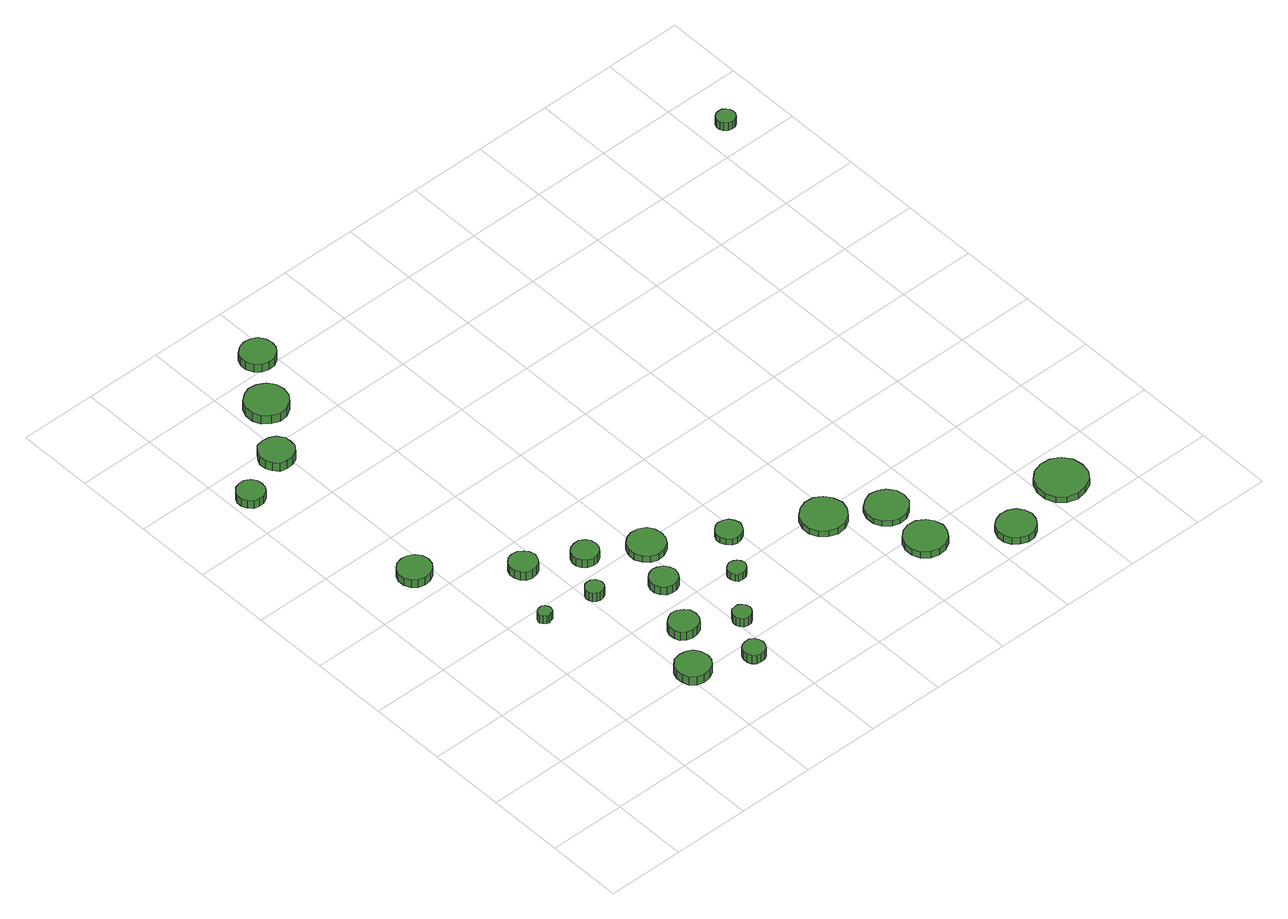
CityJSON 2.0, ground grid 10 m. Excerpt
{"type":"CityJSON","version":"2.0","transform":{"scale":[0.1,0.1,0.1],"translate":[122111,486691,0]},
"CityObjects":{
"tree1":{"type":"SolitaryVegetationObject","attributes":{"function":"something"},"geometry":[{"type":"MultiSurface","lod":"1","boundaries":[[[0,1,2,3,4,5,6,7,8,9,10,11,12,13,14]],[[15,16,17,18,19,20,21,22,23,24,25,26,27,28,29]],[[0,29,28,1]],[[1,28,27,2]],[[2,27,26,3]],[[3,26,25,4]],[[4,25,24,5]],[[5,24,23,6]],[[6,23,22,7]],[[7,22,21,8]],[[8,21,20,9]],[[9,20,19,10]],[[10,19,18,11]],[[11,18,17,12]],[[12,17,16,13]],[[13,16,15,14]],[[14,15,29,0]]]}]},
"tree2":{"type":"SolitaryVegetationObject","attributes":{"function":"something"},"geometry":[{"type":"MultiSurface","lod":"1","boundaries":[[[30,31,32,33,34,35,36,37,38,39,40,41,42,43,44]],[[45,46,47,48,49,50,51,52,53,54,55,56,57,58,59]],[[30,59,58,31]],[[31,58,57,32]],[[32,57,56,33]],[[33,56,55,34]],[[34,55,54,35]],[[35,54,53,36]],[[36,53,52,37]],[[37,52,51,38]],[[38,51,50,39]],[[39,50,49,40]],[[40,49,48,41]],[[41,48,47,42]],[[42,47,46,43]],[[43,46,45,44]],[[44,45,59,30]]]}]},
"tree3":{"type":"SolitaryVegetationObject","attributes":{"function":"something"},"geometry":[{"type":"MultiSurface","lod":"1","boundaries":[[[60,61,62,63,64,65,66,67,68,69,70,71,72,73,74]],[[75,76,77,78,79,80,81,82,83,84,85,86,87,88,89]],[[60,89,88,61]],[[61,88,87,62]],[[62,87,86,63]],[[63,86,85,64]],[[64,85,84,65]],[[65,84,83,66]],[[66,83,82,67]],[[67,82,81,68]],[[68,81,80,69]],[[69,80,79,70]],[[70,79,78,71]],[[71,78,77,72]],[[72,77,76,73]],[[73,76,75,74]],[[74,75,89,60]]]}]},
"tree4":{"type":"SolitaryVegetationObject","attributes":{"function":"something"},"geometry":[{"type":"MultiSurface","lod":"1","boundaries":[[[90,91,92,93,94,95,96,97,98,99,100,101,102,103,104]],[[105,106,107,108,109,110,111,112,113,114,115,116,117,118,119]],[[90,119,118,91]],[[91,118,117,92]],[[92,117,116,93]],[[93,116,115,94]],[[94,115,114,95]],[[95,114,113,96]],[[96,113,112,97]],[[97,112,111,98]],[[98,111,110,99]],[[99,110,109,100]],[[100,109,108,101]],[[101,108,107,102]],[[102,107,106,103]],[[103,106,105,104]],[[104,105,119,90]]]}]},
"tree5":{"type":"SolitaryVegetationObject","attributes":{"function":"something"},"geometry":[{"type":"MultiSurface","lod":"1","boundaries":[[[120,121,122,123,124,125,126,127,128,129,130,131,132,133,134]],[[135,136,137,138,139,140,141,142,143,144,145,146,147,148,149]],[[120,149,148,121]],[[121,148,147,122]],[[122,147,146,123]],[[123,146,145,124]],[[124,145,144,125]],[[125,144,143,126]],[[126,143,142,127]],[[127,142,141,128]],[[128,141,140,129]],[[129,140,139,130]],[[130,139,138,131]],[[131,138,137,132]],[[132,137,136,133]],[[133,136,135,134]],[[134,135,149,120]]]}]},
"tree6":{"type":"SolitaryVegetationObject","attributes":{"function":"something"},"geometry":[{"type":"MultiSurface","lod":"1","boundaries":[[[150,151,152,153,154,155,156,157,158,159,160,161,162,163,164]],[[165,166,167,168,169,170,171,172,173,174,175,176,177,178,179]],[[150,179,178,151]],[[151,178,177,152]],[[152,177,176,153]],[[153,176,175,154]],[[154,175,174,155]],[[155,174,173,156]],[[156,173,172,157]],[[157,172,171,158]],[[158,171,170,159]],[[159,170,169,160]],[[160,169,168,161]],[[161,168,167,162]],[[162,167,166,163]],[[163,166,165,164]],[[164,165,179,150]]]}]},
"tree7":{"type":"SolitaryVegetationObject","attributes":{"function":"something"},"geometry":[{"type":"MultiSurface","lod":"1","boundaries":[[[180,181,182,183,184,185,186,187,188,189,190,191,192,193,194]],[[195,196,197,198,199,200,201,202,203,204,205,206,207,208,209]],[[180,209,208,181]],[[181,208,207,182]],[[182,207,206,183]],[[183,206,205,184]],[[184,205,204,185]],[[185,204,203,186]],[[186,203,202,187]],[[187,202,201,188]],[[188,201,200,189]],[[189,200,199,190]],[[190,199,198,191]],[[191,198,197,192]],[[192,197,196,193]],[[193,196,195,194]],[[194,195,209,180]]]}]},
"tree8":{"type":"SolitaryVegetationObject","attributes":{"function":"something"},"geometry":[{"type":"MultiSurface","lod":"1","boundaries":[[[210,211,212,213,214,215,216,217,218,219,220,221,222,223,224]],[[225,226,227,228,229,230,231,232,233,234,235,236,237,238,239]],[[210,239,238,211]],[[211,238,237,212]],[[212,237,236,213]],[[213,236,235,214]],[[214,235,234,215]],[[215,234,233,216]],[[216,233,232,217]],[[217,232,231,218]],[[218,231,230,219]],[[219,230,229,220]],[[220,229,228,221]],[[221,228,227,222]],[[222,227,226,223]],[[223,226,225,224]],[[224,225,239,210]]]}]},
"tree9":{"type":"SolitaryVegetationObject","attributes":{"function":"something"},"geometry":[{"type":"MultiSurface","lod":"1","boundaries":[[[240,241,242,243,244,245,246,247,248,249,250,251,252,253,254]],[[255,256,257,258,259,260,261,262,263,264,265,266,267,268,269]],[[240,269,268,241]],[[241,268,267,242]],[[242,267,266,243]],[[243,266,265,244]],[[244,265,264,245]],[[245,264,263,246]],[[246,263,262,247]],[[247,262,261,248]],[[248,261,260,249]],[[249,260,259,250]],[[250,259,258,251]],[[251,258,257,252]],[[252,257,256,253]],[[253,256,255,254]],[[254,255,269,240]]]}]},
"tree10":{"type":"SolitaryVegetationObject","attributes":{"function":"something"},"geometry":[{"type":"MultiSurface","lod":"1","boundaries":[[[270,271,272,273,274,275,276,277,278,279,280,281,282,283,284]],[[285,286,287,288,289,290,291,292,293,294,295,296,297,298,299]],[[270,299,298,271]],[[271,298,297,272]],[[272,297,296,273]],[[273,296,295,274]],[[274,295,294,275]],[[275,294,293,276]],[[276,293,292,277]],[[277,292,291,278]],[[278,291,290,279]],[[279,290,289,280]],[[280,289,288,281]],[[281,288,287,282]],[[282,287,286,283]],[[283,286,285,284]],[[284,285,299,270]]]}]},
"tree11":{"type":"SolitaryVegetationObject","attributes":{"function":"something"},"geometry":[{"type":"MultiSurface","lod":"1","boundaries":[[[300,301,302,303,304,305,306,307,308,309,310,311,312,313,314]],[[315,316,317,318,319,320,321,322,323,324,325,326,327,328,329]],[[300,329,328,301]],[[301,328,327,302]],[[302,327,326,303]],[[303,326,325,304]],[[304,325,324,305]],[[305,324,323,306]],[[306,323,322,307]],[[307,322,321,308]],[[308,321,320,309]],[[309,320,319,310]],[[310,319,318,311]],[[311,318,317,312]],[[312,317,316,313]],[[313,316,315,314]],[[314,315,329,300]]]}]},
"tree12":{"type":"SolitaryVegetationObject","attributes":{"function":"something"},"geometry":[{"type":"MultiSurface","lod":"1","boundaries":[[[330,331,332,333,334,335,336,337,338,339,340,341,342,343,344]],[[345,346,347,348,349,350,351,352,353,354,355,356,357,358,359]],[[330,359,358,331]],[[331,358,357,332]],[[332,357,356,333]],[[333,356,355,334]],[[334,355,354,335]],[[335,354,353,336]],[[336,353,352,337]],[[337,352,351,338]],[[338,351,350,339]],[[339,350,349,340]],[[340,349,348,341]],[[341,348,347,342]],[[342,347,346,343]],[[343,346,345,344]],[[344,345,359,330]]]}]},
"tree13":{"type":"SolitaryVegetationObject","attributes":{"function":"something"},"geometry":[{"type":"MultiSurface","lod":"1","boundaries":[[[360,361,362,363,364,365,366,367,368,369,370,371,372,373,374]],[[375,376,377,378,379,380,381,382,383,384,385,386,387,388,389]],[[360,389,388,361]],[[361,388,387,362]],[[362,387,386,363]],[[363,386,385,364]],[[364,385,384,365]],[[365,384,383,366]],[[366,383,382,367]],[[367,382,381,368]],[[368,381,380,369]],[[369,380,379,370]],[[370,379,378,371]],[[371,378,377,372]],[[372,377,376,373]],[[373,376,375,374]],[[374,375,389,360]]]}]},
"tree14":{"type":"SolitaryVegetationObject","attributes":{"function":"something"},"geometry":[{"type":"MultiSurface","lod":"1","boundaries":[[[390,391,392,393,394,395,396,397,398,399,400,401,402,403,404]],[[405,406,407,408,409,410,411,412,413,414,415,416,417,418,419]],[[390,419,418,391]],[[391,418,417,392]],[[392,417,416,393]],[[393,416,415,394]],[[394,415,414,395]],[[395,414,413,396]],[[396,413,412,397]],[[397,412,411,398]],[[398,411,410,399]],[[399,410,409,400]],[[400,409,408,401]],[[401,408,407,402]],[[402,407,406,403]],[[403,406,405,404]],[[404,405,419,390]]]}]},
"tree15":{"type":"SolitaryVegetationObject","attributes":{"function":"something"},"geometry":[{"type":"MultiSurface","lod":"1","boundaries":[[[420,421,422,423,424,425,426,427,428,429,430,431,432,433,434]],[[435,436,437,438,439,440,441,442,443,444,445,446,447,448,449]],[[420,449,448,421]],[[421,448,447,422]],[[422,447,446,423]],[[423,446,445,424]],[[424,445,444,425]],[[425,444,443,426]],[[426,443,442,427]],[[427,442,441,428]],[[428,441,440,429]],[[429,440,439,430]],[[430,439,438,431]],[[431,438,437,432]],[[432,437,436,433]],[[433,436,435,434]],[[434,435,449,420]]]}]},
"tree16":{"type":"SolitaryVegetationObject","attributes":{"function":"something"},"geometry":[{"type":"MultiSurface","lod":"1","boundaries":[[[450,451,452,453,454,455,456,457,458,459,460,461,462,463,464]],[[465,466,467,468,469,470,471,472,473,474,475,476,477,478,479]],[[450,479,478,451]],[[451,478,477,452]],[[452,477,476,453]],[[453,476,475,454]],[[454,475,474,455]],[[455,474,473,456]],[[456,473,472,457]],[[457,472,471,458]],[[458,471,470,459]],[[459,470,469,460]],[[460,469,468,461]],[[461,468,467,462]],[[462,467,466,463]],[[463,466,465,464]],[[464,465,479,450]]]}]},
"tree17":{"type":"SolitaryVegetationObject","attributes":{"function":"something"},"geometry":[{"type":"MultiSurface","lod":"1","boundaries":[[[480,481,482,483,484,485,486,487,488,489,490,491,492,493,494]],[[495,496,497,498,499,500,501,502,503,504,505,506,507,508,509]],[[480,509,508,481]],[[481,508,507,482]],[[482,507,506,483]],[[483,506,505,484]],[[484,505,504,485]],[[485,504,503,486]],[[486,503,502,487]],[[487,502,501,488]],[[488,501,500,489]],[[489,500,499,490]],[[490,499,498,491]],[[491,498,497,492]],[[492,497,496,493]],[[493,496,495,494]],[[494,495,509,480]]]}]},
"tree18":{"type":"SolitaryVegetationObject","attributes":{"function":"something"},"geometry":[{"type":"MultiSurface","lod":"1","boundaries":[[[510,511,512,513,514,515,516,517,518,519,520,521,522,523,524]],[[525,526,527,528,529,530,531,532,533,534,535,536,537,538,539]],[[510,539,538,511]],[[511,538,537,512]],[[512,537,536,513]],[[513,536,535,514]],[[514,535,534,515]],[[515,534,533,516]],[[516,533,532,517]],[[517,532,531,518]],[[518,531,530,519]],[[519,530,529,520]],[[520,529,528,521]],[[521,528,527,522]],[[522,527,526,523]],[[523,526,525,524]],[[524,525,539,510]]]}]},
"tree19":{"type":"SolitaryVegetationObject","attributes":{"function":"something"},"geometry":[{"type":"MultiSurface","lod":"1","boundaries":[[[540,541,542,543,544,545,546,547,548,549,550,551,552,553,554]],[[555,556,557,558,559,560,561,562,563,564,565,566,567,568,569]],[[540,569,568,541]],[[541,568,567,542]],[[542,567,566,543]],[[543,566,565,544]],[[544,565,564,545]],[[545,564,563,546]],[[546,563,562,547]],[[547,562,561,548]],[[548,561,560,549]],[[549,560,559,550]],[[550,559,558,551]],[[551,558,557,552]],[[552,557,556,553]],[[553,556,555,554]],[[554,555,569,540]]]}]},
"tree20":{"type":"SolitaryVegetationObject","attributes":{"function":"something"},"geometry":[{"type":"MultiSurface","lod":"1","boundaries":[[[570,571,572,573,574,575,576,577,578,579,580,581,582,583,584]],[[585,586,587,588,589,590,591,592,593,594,595,596,597,598,599]],[[570,599,598,571]],[[571,598,597,572]],[[572,597,596,573]],[[573,596,595,574]],[[574,595,594,575]],[[575,594,593,576]],[[576,593,592,577]],[[577,592,591,578]],[[578,591,590,579]],[[579,590,589,580]],[[580,589,588,581]],[[581,588,587,582]],[[582,587,586,583]],[[583,586,585,584]],[[584,585,599,570]]]}]},
"tree21":{"type":"SolitaryVegetationObject","attributes":{"function":"something"},"geometry":[{"type":"MultiSurface","lod":"1","boundaries":[[[600,601,602,603,604,605,606,607,608,609,610,611,612,613,614]],[[615,616,617,618,619,620,621,622,623,624,625,626,627,628,629]],[[600,629,628,601]],[[601,628,627,602]],[[602,627,626,603]],[[603,626,625,604]],[[604,625,624,605]],[[605,624,623,606]],[[606,623,622,607]],[[607,622,621,608]],[[608,621,620,609]],[[609,620,619,610]],[[610,619,618,611]],[[611,618,617,612]],[[612,617,616,613]],[[613,616,615,614]],[[614,615,629,600]]]}]},
"tree22":{"type":"SolitaryVegetationObject","attributes":{"function":"something"},"geometry":[{"type":"MultiSurface","lod":"1","boundaries":[[[630,631,632,633,634,635,636,637,638,639,640,641,642,643,644]],[[645,646,647,648,649,650,651,652,653,654,655,656,657,658,659]],[[630,659,658,631]],[[631,658,657,632]],[[632,657,656,633]],[[633,656,655,634]],[[634,655,654,635]],[[635,654,653,636]],[[636,653,652,637]],[[637,652,651,638]],[[638,651,650,639]],[[639,650,649,640]],[[640,649,648,641]],[[641,648,647,642]],[[642,647,646,643]],[[643,646,645,644]],[[644,645,659,630]]]}]},
"tree23":{"type":"SolitaryVegetationObject","attributes":{"function":"something"},"geometry":[{"type":"MultiSurface","lod":"1","boundaries":[[[660,661,662,663,664,665,666,667,668,669,670,671,672,673,674]],[[675,676,677,678,679,680,681,682,683,684,685,686,687,688,689]],[[660,689,688,661]],[[661,688,687,662]],[[662,687,686,663]],[[663,686,685,664]],[[664,685,684,665]],[[665,684,683,666]],[[666,683,682,667]],[[667,682,681,668]],[[668,681,680,669]],[[669,680,679,670]],[[670,679,678,671]],[[671,678,677,672]],[[672,677,676,673]],[[673,676,675,674]],[[674,675,689,660]]]}]}
},
"vertices":[
[98,434,17],[96,442,17],[91,449,17],[83,453,17],[75,454,17],[66,452,17],[60,446,17],[56,438,17],[56,429,17],[60,421,17],[66,415,17],[75,413,17],[83,414,17],[91,418,17],[96,425,17],[96,425,5],[91,418,5],[83,414,5],[75,413,5],[66,415,5],[60,421,5],[56,429,5],[56,438,5],[60,446,5],[66,452,5],[75,454,5],[83,453,5],[91,449,5],[96,442,5],[98,434,5],
[39,652,17],[38,659,17],[34,665,17],[27,669,17],[20,669,17],[13,667,17],[8,662,17],[5,656,17],[5,648,17],[8,642,17],[13,637,17],[20,635,17],[27,635,17],[34,639,17],[38,645,17],[38,645,5],[34,639,5],[27,635,5],[20,635,5],[13,637,5],[8,642,5],[5,648,5],[5,656,5],[8,662,5],[13,667,5],[20,669,5],[27,669,5],[34,665,5],[38,659,5],[39,652,5],
[149,282,16],[148,285,16],[146,288,16],[143,290,16],[139,290,16],[136,289,16],[133,287,16],[131,284,16],[131,280,16],[133,277,16],[136,274,16],[139,273,16],[143,274,16],[146,275,16],[148,278,16],[148,278,4],[146,275,4],[143,274,4],[139,273,4],[136,274,4],[133,277,4],[131,280,4],[131,284,4],[133,287,4],[136,289,4],[139,290,4],[143,290,4],[146,288,4],[148,285,4],[149,282,4],
[230,104,16],[228,113,16],[223,121,16],[215,125,16],[206,126,16],[197,124,16],[190,117,16],[187,109,16],[187,100,16],[190,92,16],[197,85,16],[206,83,16],[215,84,16],[223,88,16],[228,95,16],[228,95,3],[223,88,3],[215,84,3],[206,83,3],[197,85,3],[190,92,3],[187,100,3],[187,109,3],[190,117,3],[197,124,3],[206,126,3],[215,125,3],[223,121,3],[228,113,3],[230,104,3],
[195,359,14],[193,367,14],[189,372,14],[183,376,14],[175,377,14],[168,375,14],[163,370,14],[160,363,14],[160,356,14],[163,349,14],[168,344,14],[175,342,14],[183,343,14],[189,346,14],[193,352,14],[193,352,1],[189,346,1],[183,343,1],[175,342,1],[168,344,1],[163,349,1],[160,356,1],[160,363,1],[163,370,1],[168,375,1],[175,377,1],[183,376,1],[189,372,1],[193,367,1],[195,359,1],
[221,274,15],[220,278,15],[217,282,15],[213,285,15],[208,285,15],[204,284,15],[200,280,15],[198,276,15],[198,271,15],[200,267,15],[204,264,15],[208,262,15],[213,263,15],[217,265,15],[220,269,15],[220,269,2],[217,265,2],[213,263,2],[208,262,2],[204,264,2],[200,267,2],[198,271,2],[198,276,2],[200,280,2],[204,284,2],[208,285,2],[213,285,2],[217,282,2],[220,278,2],[221,274,2],
[109,681,18],[108,689,18],[102,697,18],[94,701,18],[85,702,18],[76,700,18],[70,693,18],[66,685,18],[66,676,18],[70,668,18],[76,661,18],[85,659,18],[94,660,18],[102,664,18],[108,672,18],[108,672,5],[102,664,5],[94,660,5],[85,659,5],[76,661,5],[70,668,5],[66,676,5],[66,685,5],[70,693,5],[76,700,5],[85,702,5],[94,701,5],[102,697,5],[108,689,5],[109,681,5],
[266,164,15],[265,172,15],[260,178,15],[253,182,15],[245,183,15],[238,180,15],[232,175,15],[229,168,15],[229,160,15],[232,153,15],[238,148,15],[245,146,15],[253,147,15],[260,150,15],[265,157,15],[265,157,2],[260,150,2],[253,147,2],[245,146,2],[238,148,2],[232,153,2],[229,160,2],[229,168,2],[232,175,2],[238,180,2],[245,183,2],[253,182,2],[260,178,2],[265,172,2],[266,164,2],
[292,78,15],[291,84,15],[288,89,15],[283,92,15],[277,92,15],[271,90,15],[267,87,15],[265,81,15],[265,75,15],[267,70,15],[271,66,15],[277,65,15],[283,65,15],[288,68,15],[291,73,15],[291,73,2],[288,68,2],[283,65,2],[277,65,2],[271,66,2],[267,70,2],[265,75,2],[265,81,2],[267,87,2],[271,90,2],[277,92,2],[283,92,2],[288,89,2],[291,84,2],[292,78,2],
[259,327,13],[258,334,13],[254,339,13],[248,343,13],[241,343,13],[234,341,13],[229,337,13],[226,330,13],[226,323,13],[229,317,13],[234,312,13],[241,310,13],[248,311,13],[254,314,13],[258,320,13],[258,320,1],[254,314,1],[248,311,1],[241,310,1],[234,312,1],[229,317,1],[226,323,1],[226,330,1],[229,337,1],[234,341,1],[241,343,1],[248,343,1],[254,339,1],[258,334,1],[259,327,1],
[319,130,15],[318,135,15],[315,139,15],[311,142,15],[306,142,15],[301,141,15],[298,137,15],[296,133,15],[296,128,15],[298,124,15],[301,120,15],[306,119,15],[311,119,15],[315,122,15],[318,126,15],[318,126,2],[315,122,2],[311,119,2],[306,119,2],[301,120,2],[298,124,2],[296,128,2],[296,133,2],[298,137,2],[301,141,2],[306,142,2],[311,142,2],[315,139,2],[318,135,2],[319,130,2],
[298,234,13],[296,241,13],[292,247,13],[285,251,13],[278,252,13],[271,249,13],[266,245,13],[263,238,13],[263,230,13],[266,224,13],[271,219,13],[278,217,13],[285,217,13],[292,221,13],[296,227,13],[296,227,1],[292,221,1],[285,217,1],[278,217,1],[271,219,1],[266,224,1],[263,230,1],[263,238,1],[266,245,1],[271,249,1],[278,252,1],[285,251,1],[292,247,1],[296,241,1],[298,234,1],
[159,747,20],[157,758,20],[150,767,20],[140,773,20],[129,774,20],[119,770,20],[110,763,20],[106,753,20],[106,741,20],[110,731,20],[119,724,20],[129,720,20],[140,721,20],[150,727,20],[157,736,20],[157,736,7],[150,727,7],[140,721,7],[129,720,7],[119,724,7],[110,731,7],[106,741,7],[106,753,7],[110,763,7],[119,770,7],[129,774,7],[140,773,7],[150,767,7],[157,758,7],[159,747,7],
[328,291,11],[326,300,11],[321,308,11],[312,313,11],[302,314,11],[293,311,11],[286,305,11],[282,296,11],[282,286,11],[286,277,11],[293,270,11],[302,267,11],[312,268,11],[321,273,11],[326,281,11],[326,281,1],[321,273,1],[312,268,1],[302,267,1],[293,270,1],[286,277,1],[282,286,1],[282,296,1],[286,305,1],[293,311,1],[302,314,1],[312,313,1],[321,308,1],[326,300,1],[328,291,1],
[365,190,12],[364,195,12],[361,199,12],[357,201,12],[352,202,12],[347,200,12],[344,197,12],[342,193,12],[342,188,12],[344,183,12],[347,180,12],[352,179,12],[357,179,12],[361,182,12],[364,186,12],[364,186,1],[361,182,1],[357,179,1],[352,179,1],[347,180,1],[344,183,1],[342,188,1],[342,193,1],[344,197,1],[347,200,1],[352,202,1],[357,201,1],[361,199,1],[364,195,1],[365,190,1],
[199,811,21],[197,820,21],[192,828,21],[184,832,21],[175,833,21],[166,830,21],[159,824,21],[155,816,21],[155,807,21],[159,798,21],[166,792,21],[175,789,21],[184,790,21],[192,795,21],[197,802,21],[197,802,9],[192,795,9],[184,790,9],[175,789,9],[166,792,9],[159,798,9],[155,807,9],[155,816,9],[159,824,9],[166,830,9],[175,833,9],[184,832,9],[192,828,9],[197,820,9],[199,811,9],
[406,243,10],[404,250,10],[400,256,10],[394,259,10],[387,260,10],[381,258,10],[376,253,10],[373,247,10],[373,240,10],[376,234,10],[381,229,10],[387,227,10],[394,228,10],[400,231,10],[404,237,10],[404,237,1],[400,231,1],[394,228,1],[387,227,1],[381,229,1],[376,234,1],[373,240,1],[373,247,1],[376,253,1],[381,258,1],[387,260,1],[394,259,1],[400,256,1],[404,250,1],[406,243,1],
[515,189,10],[512,201,10],[505,211,10],[495,217,10],[483,218,10],[472,214,10],[463,206,10],[458,195,10],[458,183,10],[463,173,10],[472,165,10],[483,161,10],[495,162,10],[505,168,10],[512,178,10],[512,178,1],[505,168,1],[495,162,1],[483,161,1],[472,165,1],[463,173,1],[458,183,1],[458,195,1],[463,206,1],[472,214,1],[483,218,1],[495,217,1],[505,211,1],[512,201,1],[515,189,1],
[575,84,11],[572,95,11],[566,104,11],[556,110,11],[545,111,11],[535,108,11],[526,100,11],[522,90,11],[522,79,11],[526,69,11],[535,61,11],[545,58,11],[556,59,11],[566,65,11],[572,74,11],[572,74,1],[566,65,1],[556,59,1],[545,58,1],[535,61,1],[526,69,1],[522,79,1],[522,90,1],[526,100,1],[535,108,1],[545,111,1],[556,110,1],[566,104,1],[572,95,1],[575,84,1],
[576,152,9],[574,163,9],[567,172,9],[558,177,9],[547,179,9],[537,175,9],[528,168,9],[524,158,9],[524,147,9],[528,137,9],[537,129,9],[547,126,9],[558,127,9],[567,133,9],[574,141,9],[574,141,1],[567,133,1],[558,127,1],[547,126,1],[537,129,1],[528,137,1],[524,147,1],[524,158,1],[528,168,1],[537,175,1],[547,179,1],[558,177,1],[567,172,1],[574,163,1],[576,152,1],
[663,30,10],[661,40,10],[655,48,10],[646,53,10],[636,54,10],[627,51,10],[619,45,10],[615,35,10],[615,25,10],[619,16,10],[627,10,10],[636,6,10],[646,7,10],[655,12,10],[661,21,10],[661,21,0],[655,12,0],[646,7,0],[636,6,0],[627,10,0],[619,16,0],[615,25,0],[615,35,0],[619,45,0],[627,51,0],[636,54,0],[646,53,0],[655,48,0],[661,40,0],[663,30,0],
[760,52,9],[758,65,9],[750,76,9],[738,83,9],[725,84,9],[712,80,9],[702,71,9],[697,59,9],[697,45,9],[702,33,9],[712,24,9],[725,20,9],[738,22,9],[750,28,9],[758,39,9],[758,39,0],[750,28,0],[738,22,0],[725,20,0],[712,24,0],[702,33,0],[697,45,0],[697,59,0],[702,71,0],[712,80,0],[725,84,0],[738,83,0],[750,76,0],[758,65,0],[760,52,0],
[841,735,23],[840,739,23],[837,743,23],[833,746,23],[828,746,23],[823,745,23],[819,742,23],[817,737,23],[817,732,23],[819,728,23],[823,724,23],[828,723,23],[833,723,23],[837,726,23],[840,730,23],[840,730,11],[837,726,11],[833,723,11],[828,723,11],[823,724,11],[819,728,11],[817,732,11],[817,737,11],[819,742,11],[823,745,11],[828,746,11],[833,746,11],[837,743,11],[840,739,11],[841,735,11]
]}
